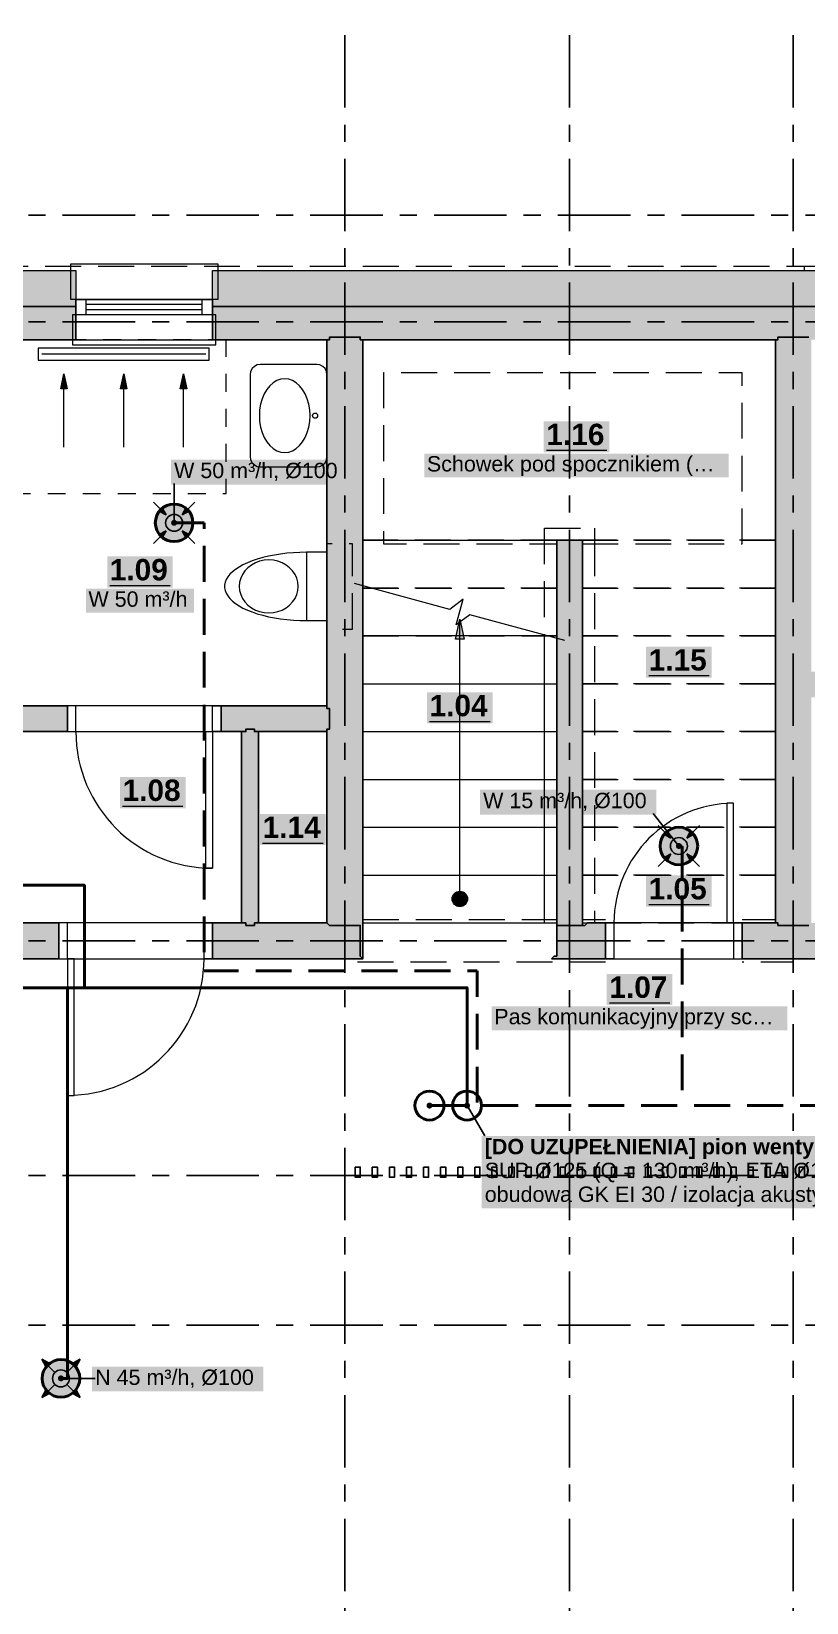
# Model space of a CAD drawing. Header units: metres. Extents: x -4.1 to 19.5, y -4.1 to 10.4.
# Drawn here: x 4.04 to 8.58, y 1.25 to 10.45 of the extents above; entities that cross this region are included whole.
import ezdxf

# ---------------------------------------------------------------- set-up
doc = ezdxf.new("R2010")
doc.units = ezdxf.units.M
for name, pattern in [('KRESKOWA', [5.25, 4.2, -1.05]), ('KRESKOWA_DROBNA', [3.15, 2.1, -1.05]), ('PUNKTOWA', [10.5, 8.4, -1.05, 0, -1.05])]:
    doc.linetypes.add(name, pattern=pattern)
doc.layers.add('A-MASKA', color=7, linetype='Continuous', lineweight=18)
doc.layers.add('S-OPISY', color=2, linetype='Continuous', lineweight=25)
for name, color, linetype, lineweight, true_color in [('I-BRAKI', 6, 'KRESKOWA', 25, 0xb0008a), ('I-OSIE', 8, 'PUNKTOWA', 18, 0x7a7a7a), ('I-PODKLAD', 8, 'Continuous', 18, 0x9a9a9a), ('I-PODKLAD-SCIANY', 8, 'Continuous', 25, 0x6e6e6e), ('I-PODKLAD-WYPELN', 254, 'Continuous', 18, 0xe6e6e6), ('I-POMIESZCZENIA', 8, 'Continuous', 25, 0x4a4a4a), ('S-WENT', 3, 'Continuous', 35, 0x008a00)]:
    doc.layers.add(name, color=color, linetype=linetype, lineweight=lineweight, true_color=true_color)
doc.styles.add('PL_ARIAL', font='arial.ttf')
doc.styles.add('PL_ARIAL_B', font='arialbd.ttf')

msp = doc.modelspace()

# ---------------------------------------------------------------- hatches: boundary and pattern name
at = {"layer": 'A-MASKA', "true_color": 0xffffff}
for points in [[(7.0391, 7.9851), (7.4227, 7.9851), (7.4227, 8.1676), (7.0391, 8.1676)], [(4.8575, 7.7969), (5.8885, 7.7969), (5.8885, 7.9417), (4.8575, 7.9417)], [(6.3398, 7.8383), (8.122, 7.8383), (8.122, 7.9781), (6.3398, 7.9781)], [(4.4832, 7.1931), (4.8668, 7.1931), (4.8668, 7.3756), (4.4832, 7.3756)], [(4.3584, 7.0463), (4.9916, 7.0463), (4.9916, 7.1861), (4.3584, 7.1861)], [(7.6382, 6.665), (8.0218, 6.665), (8.0218, 6.8475), (7.6382, 6.8475)], [(6.3557, 6.3975), (6.7393, 6.3975), (6.7393, 6.58), (6.3557, 6.58)], [(4.5582, 5.9015), (4.9418, 5.9015), (4.9418, 6.084), (4.5582, 6.084)], [(6.6665, 5.8643), (7.6975, 5.8643), (7.6975, 6.0091), (6.6665, 6.0091)], [(5.3782, 5.685), (5.7618, 5.685), (5.7618, 5.8675), (5.3782, 5.8675)], [(7.6382, 5.325), (8.0218, 5.325), (8.0218, 5.5075), (7.6382, 5.5075)], [(7.4082, 4.7484), (7.7918, 4.7484), (7.7918, 4.9309), (7.4082, 4.9309)], [(6.7344, 4.6016), (8.4656, 4.6016), (8.4656, 4.7414), (6.7344, 4.7414)], [(6.676, 3.8376), (10.4757, 3.8376), (10.4757, 3.9824), (6.676, 3.9824)], [(6.676, 3.6981), (9.7816, 3.6981), (9.7816, 3.8429), (6.676, 3.8429)], [(6.676, 3.5586), (9.0452, 3.5586), (9.0452, 3.7034), (6.676, 3.7034)], [(4.3951, 2.4869), (5.397, 2.4869), (5.397, 2.6317), (4.3951, 2.6317)]]:
    msp.add_hatch(color=7, dxfattribs=at).paths.add_polyline_path(points)
at = {"layer": 'I-BRAKI', "true_color": 0xb0008a}
msp.add_hatch(color=7, dxfattribs=at).paths.add_polyline_path([(6.6075, 4.16), (6.6069, 4.1645), (6.6052, 4.1687), (6.6024, 4.1724), (6.5987, 4.1752), (6.5945, 4.1769), (6.59, 4.1775), (6.5855, 4.1769), (6.5812, 4.1752), (6.5776, 4.1724), (6.5748, 4.1687), (6.5731, 4.1645), (6.5725, 4.16), (6.5731, 4.1555), (6.5748, 4.1512), (6.5776, 4.1476), (6.5812, 4.1448), (6.5855, 4.1431), (6.59, 4.1425), (6.5945, 4.1431), (6.5987, 4.1448), (6.6024, 4.1476), (6.6052, 4.1512), (6.6069, 4.1555)])
at = {"layer": 'I-PODKLAD-WYPELN', "true_color": 0xe4e4e4}
h = msp.add_hatch(color=7, dxfattribs=at)
h.paths.add_polyline_path([(4.25, 6.5), (4.25, 6.365), (4.25, 6.365), (4.25, 6.365), (4.25, 6.35), (4.25, 6.35), (4.25, 6.35), (3.98, 6.35), (3.98, 6.35), (3.98, 6.35), (3.98, 6.23), (3.965, 6.23), (3.77, 6.23), (3.77, 8.645), (0.105, 8.645), (0.105, 8.645), (0.105, 8.645), (0.105, 8.645), (0.105, 8.645), (0.105, 8.645), (0.105, 7.6), (0.105, 7.6), (0.105, 7.6), (-0.09, 7.6), (-0.09, 7.6), (-0.09, 7.6), (-0.09, 7.6), (-0.09, 7.6), (-0.3, 7.6), (-0.3, 7.6), (-0.3, 7.6), (-0.3, 9.05), (-0.3, 9.05), (-0.3, 9.05), (-0.3, 9.05), (4.3, 9.05), (4.3, 8.84), (4.3, 8.84), (4.3, 8.84), (4.3, 8.84), (4.3, 8.645), (4.3, 8.645), (4.3, 8.645), (3.98, 8.645), (3.98, 6.5), (3.98, 6.5), (3.98, 6.5), (3.98, 6.5), (3.98, 6.5), (4.25, 6.5), (4.25, 6.5), (4.25, 6.5), (4.25, 6.5)])
h.paths.add_polyline_path([(0.09, 8.66), (0.09, 8.66), (0.0983, 8.6517)], flags=0)
h.paths.add_polyline_path([(-0.09, 8.66), (-0.09, 8.66), (-0.09, 8.66), (-0.09, 8.66), (-0.09, 8.66)], flags=0)
h.paths.add_polyline_path([(-0.09, 8.84), (-0.09, 8.84), (-0.09, 8.84), (-0.09, 8.84), (-0.09, 8.84), (-0.09, 8.84)], flags=0)
h = msp.add_hatch(color=7, dxfattribs=at)
h.paths.add_polyline_path([(5.27, 5.23), (5.27, 5.23), (5.27, 5.23), (5.27, 6.35), (5.27, 6.35), (5.27, 6.35), (5.27, 6.35), (5.27, 6.35), (5.15, 6.35), (5.15, 6.35), (5.15, 6.35), (5.15, 6.365), (5.15, 6.365), (5.15, 6.365), (5.15, 6.365), (5.15, 6.5), (5.15, 6.5), (5.15, 6.5), (5.15, 6.5), (5.15, 6.5), (5.77, 6.5), (5.77, 6.5), (5.77, 6.5), (5.77, 6.5), (5.77, 6.5), (5.77, 8.645), (5.77, 8.645), (5.77, 8.645), (5.77, 8.645), (5.77, 8.645), (5.1, 8.645), (5.1, 8.645), (5.1, 8.645), (5.1, 8.84), (5.1, 8.84), (5.1, 8.84), (5.1, 8.84), (5.1, 9.05), (10.05, 9.05), (10.05, 8.84), (10.05, 8.84), (10.05, 8.84), (10.05, 8.84), (10.05, 8.645), (10.05, 8.645), (10.05, 8.645), (9.95, 8.645), (9.95, 6.7), (9.935, 6.7), (9.935, 6.7), (9.935, 6.7), (9.935, 6.7), (9.935, 6.7), (9.935, 6.7), (9.935, 6.7), (9.935, 6.7), (9.935, 6.7), (9.935, 6.7), (9.935, 6.7), (9.935, 6.685), (9.875, 6.685), (9.875, 6.685), (9.875, 6.685), (9.875, 6.685), (9.875, 6.685), (9.875, 6.65), (10.15, 6.65), (10.15, 6.6), (9.875, 6.6), (9.875, 6.565), (9.875, 6.565), (9.875, 6.565), (9.875, 6.55), (9.875, 6.55), (9.875, 6.55), (9.61, 6.55), (9.61, 6.55), (9.61, 6.55), (9.61, 6.565), (9.61, 6.565), (9.61, 6.565), (9.61, 6.565), (9.61, 6.7), (9.61, 6.7), (9.61, 6.7), (9.61, 6.7), (9.61, 6.7), (9.8, 6.7), (9.8, 8.645), (8.605, 8.645), (8.605, 8.645), (8.605, 8.645), (8.605, 6.7), (8.605, 6.7), (8.605, 6.7), (8.605, 6.7), (8.605, 6.7), (8.71, 6.7), (8.71, 6.7), (8.71, 6.7), (8.71, 6.7), (8.71, 6.7), (8.71, 6.565), (8.71, 6.565), (8.71, 6.565), (8.71, 6.55), (8.71, 6.55), (8.71, 6.55), (8.605, 6.55), (8.605, 6.55), (8.605, 6.55), (8.605, 5.23), (8.605, 5.23), (8.605, 5.23), (8.9, 5.23), (8.9, 5.23), (8.9, 5.23), (8.9, 5.23), (8.9, 5.23), (8.9, 5.035), (8.9, 5.035), (8.9, 5.035), (8.9, 5.02), (8.9, 5.02), (8.9, 5.02), (8.5, 5.02), (8.5, 5.02), (8.5, 5.02), (8.5, 5.02), (8.5, 5.02), (8.2, 5.02), (8.2, 5.02), (8.2, 5.02), (8.2, 5.035), (8.2, 5.035), (8.2, 5.035), (8.2, 5.035), (8.2, 5.23), (8.2, 5.23), (8.2, 5.23), (8.2, 5.23), (8.2, 5.23), (8.395, 5.23), (8.395, 5.23), (8.395, 5.23), (8.395, 5.23), (8.395, 5.23), (8.395, 8.645), (8.395, 8.645), (8.395, 8.645), (8.395, 8.645), (8.395, 8.645), (5.98, 8.645), (5.98, 8.645), (5.98, 8.645), (5.98, 5.02), (5.98, 5.02), (5.98, 5.02), (5.98, 5.02), (5.98, 5.02), (5.1, 5.02), (5.1, 5.02), (5.1, 5.02), (5.1, 5.035), (5.1, 5.035), (5.1, 5.035), (5.1, 5.035), (5.1, 5.23), (5.1, 5.23), (5.1, 5.23), (5.1, 5.23), (5.1, 5.23), (5.27, 5.23), (5.27, 5.23)])
h.paths.add_polyline_path([(8.5, 5.035), (8.5, 5.035), (8.5, 5.035), (8.5, 5.035), (8.5, 5.035), (8.5, 5.035), (8.5, 5.02)], flags=0)
h.paths.add_polyline_path([(5.77, 5.23), (5.77, 5.23), (5.77, 5.23), (5.77, 5.23), (5.77, 5.23), (5.77, 5.23), (5.77, 5.23), (5.77, 5.23), (5.77, 5.23), (5.77, 6.35), (5.77, 6.35), (5.77, 6.35), (5.37, 6.35), (5.37, 6.35), (5.37, 6.35), (5.37, 5.23), (5.37, 5.23), (5.37, 5.23)], flags=0)
h.paths.add_polyline_path([(8.5, 5.215), (8.5, 5.215), (8.5, 5.215), (8.5, 5.215), (8.5, 5.215), (8.5, 5.215), (8.5, 5.215), (8.5, 5.215), (8.5, 5.215)], flags=0)
at = {"layer": 'I-PODKLAD-WYPELN', "true_color": 0xcfcfcf}
for points in [[(4.23, 8.445), (4.2487, 8.357), (4.2113, 8.357)], [(4.58, 8.445), (4.5987, 8.357), (4.5613, 8.357)], [(4.93, 8.445), (4.9487, 8.357), (4.9113, 8.357)], [(6.5475, 7.008), (6.5724, 6.8906), (6.5226, 6.8906)]]:
    msp.add_hatch(color=7, dxfattribs=at).paths.add_polyline_path(points)
at = {"layer": 'I-PODKLAD-WYPELN', "true_color": 0xe4e4e4}
for points in [[(7.115, 5.035), (7.115, 5.035), (7.115, 5.035), (7.115, 5.035), (7.115, 5.035), (7.115, 5.035), (7.115, 5.035), (7.115, 5.035), (7.115, 5.035), (7.115, 5.035), (7.115, 5.035), (7.115, 5.215), (7.115, 5.215), (7.115, 5.215), (7.115, 5.215), (7.115, 5.215), (7.115, 5.215), (7.115, 7.47), (7.265, 7.47), (7.265, 5.215), (7.28, 5.215), (7.28, 5.215), (7.28, 5.215), (7.28, 5.215), (7.28, 5.215), (7.28, 5.215), (7.28, 5.215), (7.28, 5.215), (7.28, 5.215), (7.28, 5.215), (7.28, 5.215), (7.28, 5.215), (7.295, 5.23), (7.295, 5.23), (7.295, 5.23), (7.295, 5.23), (7.295, 5.23), (7.4, 5.23), (7.4, 5.23), (7.4, 5.23), (7.4, 5.23), (7.4, 5.23), (7.4, 5.035), (7.4, 5.035), (7.4, 5.035), (7.4, 5.02), (7.4, 5.02), (7.4, 5.02), (7.085, 5.02), (7.085, 5.02), (7.085, 5.02), (7.1, 5.035), (7.1, 5.035), (7.1, 5.035), (7.115, 5.035), (7.115, 5.035), (7.115, 5.035), (7.115, 5.035), (7.115, 5.035), (7.115, 5.035)], [(3.77, 5.23), (3.77, 5.33), (3.965, 5.33), (3.98, 5.33), (3.98, 5.23), (4.2, 5.23), (4.2, 5.23), (4.2, 5.23), (4.2, 5.23), (4.2, 5.23), (4.2, 5.035), (4.2, 5.035), (4.2, 5.035), (4.2, 5.02), (4.2, 5.02), (4.2, 5.02), (0.105, 5.02), (0.105, 5.02), (0.105, 5.02), (0.105, 3.6), (0.105, 3.6), (0.105, 3.6), (-0.09, 3.6), (-0.09, 3.6), (-0.09, 3.6), (-0.09, 3.6), (-0.09, 3.6), (-0.3, 3.6), (-0.3, 3.6), (-0.3, 3.6), (-0.3, 5.8), (-0.3, 5.8), (-0.3, 5.8), (-0.09, 5.8), (-0.09, 5.8), (-0.09, 5.8), (-0.09, 5.8), (-0.09, 5.8), (0.105, 5.8), (0.105, 5.8), (0.105, 5.8), (0.105, 5.23), (0.105, 5.23), (0.105, 5.23), (0.105, 5.23), (0.105, 5.23)]]:
    msp.add_hatch(color=7, dxfattribs=at).paths.add_polyline_path(points)
at = {"layer": 'I-PODKLAD-WYPELN', "true_color": 0xffffff}
msp.add_hatch(color=7, dxfattribs=at).paths.add_polyline_path([(6.5925, 5.37), (6.5923, 5.3656), (6.5916, 5.3612), (6.5906, 5.3569), (6.5891, 5.3528), (6.5872, 5.3488), (6.5849, 5.345), (6.5823, 5.3415), (6.5793, 5.3382), (6.576, 5.3352), (6.5725, 5.3326), (6.5687, 5.3303), (6.5647, 5.3284), (6.5606, 5.3269), (6.5563, 5.3259), (6.5519, 5.3252), (6.5475, 5.325), (6.5431, 5.3252), (6.5387, 5.3259), (6.5344, 5.3269), (6.5303, 5.3284), (6.5263, 5.3303), (6.5225, 5.3326), (6.519, 5.3352), (6.5157, 5.3382), (6.5127, 5.3415), (6.5101, 5.345), (6.5078, 5.3488), (6.5059, 5.3528), (6.5044, 5.3569), (6.5034, 5.3612), (6.5027, 5.3656), (6.5025, 5.37), (6.5027, 5.3744), (6.5034, 5.3788), (6.5044, 5.3831), (6.5059, 5.3872), (6.5078, 5.3912), (6.5101, 5.395), (6.5127, 5.3985), (6.5157, 5.4018), (6.519, 5.4048), (6.5225, 5.4074), (6.5263, 5.4097), (6.5303, 5.4116), (6.5344, 5.4131), (6.5387, 5.4141), (6.5431, 5.4148), (6.5475, 5.415), (6.5519, 5.4148), (6.5563, 5.4141), (6.5606, 5.4131), (6.5647, 5.4116), (6.5687, 5.4097), (6.5725, 5.4074), (6.576, 5.4048), (6.5793, 5.4018), (6.5823, 5.3985), (6.5849, 5.395), (6.5872, 5.3912), (6.5891, 5.3872), (6.5906, 5.3831), (6.5916, 5.3788), (6.5923, 5.3744)])
at = {"layer": 'S-OPISY', "true_color": 0x000000}
for points in [[(4.8925, 7.5725), (4.8919, 7.577), (4.8902, 7.5812), (4.8874, 7.5849), (4.8838, 7.5877), (4.8795, 7.5894), (4.875, 7.59), (4.8705, 7.5894), (4.8662, 7.5877), (4.8626, 7.5849), (4.8598, 7.5812), (4.8581, 7.577), (4.8575, 7.5725), (4.8581, 7.568), (4.8598, 7.5637), (4.8626, 7.5601), (4.8662, 7.5573), (4.8705, 7.5556), (4.875, 7.555), (4.8795, 7.5556), (4.8838, 7.5573), (4.8874, 7.5601), (4.8902, 7.5637), (4.8919, 7.568)], [(7.8475, 5.68), (7.8469, 5.6845), (7.8452, 5.6887), (7.8424, 5.6924), (7.8388, 5.6952), (7.8345, 5.6969), (7.83, 5.6975), (7.8255, 5.6969), (7.8213, 5.6952), (7.8176, 5.6924), (7.8148, 5.6887), (7.8131, 5.6845), (7.8125, 5.68), (7.8131, 5.6755), (7.8148, 5.6712), (7.8176, 5.6676), (7.8213, 5.6648), (7.8255, 5.6631), (7.83, 5.6625), (7.8345, 5.6631), (7.8388, 5.6648), (7.8424, 5.6676), (7.8452, 5.6712), (7.8469, 5.6755)], [(4.2301, 2.5625), (4.2295, 2.567), (4.2277, 2.5712), (4.2249, 2.5749), (4.2213, 2.5777), (4.2171, 2.5794), (4.2126, 2.58), (4.208, 2.5794), (4.2038, 2.5777), (4.2002, 2.5749), (4.1974, 2.5712), (4.1957, 2.567), (4.1951, 2.5625), (4.1957, 2.558), (4.1974, 2.5537), (4.2002, 2.5501), (4.2038, 2.5473), (4.208, 2.5456), (4.2126, 2.545), (4.2171, 2.5456), (4.2213, 2.5473), (4.2249, 2.5501), (4.2277, 2.5537), (4.2295, 2.558)]]:
    msp.add_hatch(color=7, dxfattribs=at).paths.add_polyline_path(points)
at = {"layer": 'S-WENT', "true_color": 0xffffff}
for points in [[(4.985, 7.5725), (4.9833, 7.5916), (4.9784, 7.6101), (4.9703, 7.6275), (4.9593, 7.6432), (4.9457, 7.6568), (4.93, 7.6678), (4.9126, 7.6759), (4.8941, 7.6808), (4.875, 7.6825), (4.8559, 7.6808), (4.8374, 7.6759), (4.82, 7.6678), (4.8043, 7.6568), (4.7907, 7.6432), (4.7797, 7.6275), (4.7716, 7.6101), (4.7667, 7.5916), (4.765, 7.5725), (4.7667, 7.5534), (4.7716, 7.5349), (4.7797, 7.5175), (4.7907, 7.5018), (4.8043, 7.4882), (4.82, 7.4772), (4.8374, 7.4691), (4.8559, 7.4642), (4.875, 7.4625), (4.8941, 7.4642), (4.9126, 7.4691), (4.93, 7.4772), (4.9457, 7.4882), (4.9593, 7.5018), (4.9703, 7.5175), (4.9784, 7.5349), (4.9833, 7.5534)], [(7.94, 5.68), (7.9383, 5.6991), (7.9334, 5.7176), (7.9253, 5.735), (7.9143, 5.7507), (7.9007, 5.7643), (7.885, 5.7753), (7.8676, 5.7834), (7.8491, 5.7883), (7.83, 5.79), (7.8109, 5.7883), (7.7924, 5.7834), (7.775, 5.7753), (7.7593, 5.7643), (7.7457, 5.7507), (7.7347, 5.735), (7.7266, 5.7176), (7.7217, 5.6991), (7.72, 5.68), (7.7217, 5.6609), (7.7266, 5.6424), (7.7347, 5.625), (7.7457, 5.6093), (7.7593, 5.5957), (7.775, 5.5847), (7.7924, 5.5766), (7.8109, 5.5717), (7.83, 5.57), (7.8491, 5.5717), (7.8676, 5.5766), (7.885, 5.5847), (7.9007, 5.5957), (7.9143, 5.6093), (7.9253, 5.625), (7.9334, 5.6424), (7.9383, 5.6609)], [(4.3226, 2.5625), (4.3209, 2.5816), (4.3159, 2.6001), (4.3078, 2.6175), (4.2968, 2.6332), (4.2833, 2.6468), (4.2676, 2.6578), (4.2502, 2.6659), (4.2317, 2.6708), (4.2126, 2.6725), (4.1935, 2.6708), (4.1749, 2.6659), (4.1576, 2.6578), (4.1419, 2.6468), (4.1283, 2.6332), (4.1173, 2.6175), (4.1092, 2.6001), (4.1042, 2.5816), (4.1026, 2.5625), (4.1042, 2.5434), (4.1092, 2.5249), (4.1173, 2.5075), (4.1283, 2.4918), (4.1419, 2.4782), (4.1576, 2.4672), (4.1749, 2.4591), (4.1935, 2.4542), (4.2126, 2.4525), (4.2317, 2.4542), (4.2502, 2.4591), (4.2676, 2.4672), (4.2833, 2.4782), (4.2968, 2.4918), (4.3078, 2.5075), (4.3159, 2.5249), (4.3209, 2.5434)]]:
    msp.add_hatch(color=7, dxfattribs=at).paths.add_polyline_path(points)
at = {"layer": 'S-WENT', "true_color": 0x000000}
for points in [[(4.8283, 7.6192), (4.7846, 7.6434), (4.8041, 7.6629)], [(4.9217, 7.6192), (4.9459, 7.6629), (4.9654, 7.6434)], [(4.8283, 7.5258), (4.8041, 7.4821), (4.7846, 7.5016)], [(4.9217, 7.5258), (4.9654, 7.5016), (4.9459, 7.4821)], [(7.7833, 5.7267), (7.7396, 5.7509), (7.7591, 5.7704)], [(7.8767, 5.7267), (7.9009, 5.7704), (7.9204, 5.7509)], [(7.7833, 5.6333), (7.7591, 5.5896), (7.7396, 5.6091)], [(7.8767, 5.6333), (7.9204, 5.6091), (7.9009, 5.5896)], [(6.3875, 4.16), (6.3869, 4.1645), (6.3852, 4.1687), (6.3824, 4.1724), (6.3787, 4.1752), (6.3745, 4.1769), (6.37, 4.1775), (6.3655, 4.1769), (6.3612, 4.1752), (6.3576, 4.1724), (6.3548, 4.1687), (6.3531, 4.1645), (6.3525, 4.16), (6.3531, 4.1555), (6.3548, 4.1512), (6.3576, 4.1476), (6.3612, 4.1448), (6.3655, 4.1431), (6.37, 4.1425), (6.3745, 4.1431), (6.3787, 4.1448), (6.3824, 4.1476), (6.3852, 4.1512), (6.3869, 4.1555)], [(6.6075, 4.16), (6.6069, 4.1645), (6.6052, 4.1687), (6.6024, 4.1724), (6.5987, 4.1752), (6.5945, 4.1769), (6.59, 4.1775), (6.5855, 4.1769), (6.5812, 4.1752), (6.5776, 4.1724), (6.5748, 4.1687), (6.5731, 4.1645), (6.5725, 4.16), (6.5731, 4.1555), (6.5748, 4.1512), (6.5776, 4.1476), (6.5812, 4.1448), (6.5855, 4.1431), (6.59, 4.1425), (6.5945, 4.1431), (6.5987, 4.1448), (6.6024, 4.1476), (6.6052, 4.1512), (6.6069, 4.1555)], [(4.0998, 2.6753), (4.1435, 2.651), (4.124, 2.6316)], [(4.3254, 2.6753), (4.3011, 2.6316), (4.2816, 2.651)], [(4.0998, 2.4497), (4.124, 2.4934), (4.1435, 2.474)], [(4.3254, 2.4497), (4.2816, 2.474), (4.3011, 2.4934)]]:
    msp.add_hatch(color=7, dxfattribs=at).paths.add_polyline_path(points)

# ---------------------------------------------------------------- linework, layer by layer
at = {"layer": 'I-BRAKI', "lineweight": 25, "ltscale": 0.05, "true_color": 0xb0008a, "flags": 128}
msp.add_lwpolyline([(6.59, 4.16), (6.6935, 3.9829)], dxfattribs=at)
at = {"layer": 'I-OSIE', "linetype": 'PUNKTOWA', "lineweight": 25, "ltscale": 0.050462, "flags": 128}
for points in [[(5.875, -3.75), (5.875, 10.45)], [(7.19, -3.75), (7.19, 10.45)], [(8.5, -3.75), (8.5, 10.45)]]:
    msp.add_lwpolyline(points, dxfattribs=at)
at = {"layer": 'I-OSIE', "linetype": 'PUNKTOWA', "lineweight": 25, "ltscale": 0.050565, "flags": 128}
for points in [[(-3.75, 9.375), (19.505, 9.375)], [(-3.75, 8.75), (19.505, 8.75)], [(-3.75, 5.125), (19.505, 5.125)], [(-3.75, 3.75), (19.505, 3.75)], [(-3.75, 2.875), (19.505, 2.875)]]:
    msp.add_lwpolyline(points, dxfattribs=at)
at = {"layer": 'I-PODKLAD', "linetype": 'KRESKOWA', "lineweight": 13, "ltscale": 0.05, "flags": 128}
for points in [[(3.8105, 9.075), (8.5645, 9.075)], [(8.565, 9.0505), (8.565, 9.075), (9.3995, 9.075)], [(7.2655, 7.45), (8.2, 7.45), (8.2, 8.45), (6.1, 8.45), (6.1, 7.45), (7.1145, 7.45)], [(7.1149, 7.47), (5.9801, 7.47)], [(5.9801, 7.47), (7.1149, 7.47)], [(7.044, 7.47), (7.044, 7.541)], [(7.044, 7.541), (7.336, 7.541)], [(7.044, 6.71), (7.044, 7.47)], [(8.3949, 7.47), (7.2651, 7.47)], [(7.2651, 7.47), (8.3949, 7.47)], [(7.336, 7.541), (7.336, 7.47)], [(7.336, 7.47), (7.336, 5.2301)], [(7.1149, 7.19), (5.9801, 7.19)], [(5.9801, 7.19), (7.1149, 7.19)], [(7.2651, 7.19), (8.3949, 7.19)], [(8.3949, 7.19), (7.2651, 7.19)], [(5.9801, 6.91), (7.1149, 6.91)], [(7.2651, 6.91), (8.3949, 6.91)], [(8.3949, 6.91), (7.2651, 6.91)], [(7.2651, 6.63), (8.3949, 6.63)], [(8.3949, 6.63), (7.2651, 6.63)], [(7.2651, 6.35), (8.3949, 6.35)], [(8.3949, 6.35), (7.2651, 6.35)], [(7.2651, 6.07), (8.3949, 6.07)], [(8.3949, 6.07), (7.2651, 6.07)], [(7.2651, 5.79), (8.3949, 5.79)], [(8.3949, 5.79), (7.2651, 5.79)], [(7.2651, 5.51), (8.3949, 5.51)], [(8.3949, 5.51), (7.2651, 5.51)], [(5.9805, 5.25), (7.1145, 5.25)], [(7.2655, 5.25), (7.3995, 5.25)], [(8.2005, 5.25), (8.3945, 5.25)], [(7.2651, 5.23), (7.2949, 5.23)], [(7.4001, 5.23), (8.1999, 5.23)], [(7.3995, 5), (5.875, 5)], [(8.5, 5.0195), (8.5, 5), (8.2005, 5)]]:
    msp.add_lwpolyline(points, dxfattribs=at)
at = {"layer": 'I-PODKLAD', "lineweight": 18, "ltscale": 0.05}
for points in [[(5.13, 8.88), (4.27, 8.88), (4.27, 9.09), (5.13, 9.09)], [(5.1, 8.79), (4.3, 8.79), (4.3, 8.88), (5.1, 8.88)], [(5.12, 8.79), (4.28, 8.79), (4.28, 8.615), (5.12, 8.615)], [(5.08, 8.595), (4.08, 8.595), (4.08, 8.525), (5.08, 8.525)], [(5.77, 8.44), (5.7671, 8.4585), (5.7585, 8.4753), (5.7453, 8.4885), (5.7285, 8.4971), (5.71, 8.5), (5.38, 8.5), (5.3615, 8.4971), (5.3447, 8.4885), (5.3315, 8.4753), (5.3229, 8.4585), (5.32, 8.44), (5.32, 7.96), (5.3229, 7.9415), (5.3315, 7.9247), (5.3447, 7.9115), (5.3615, 7.9029), (5.38, 7.9), (5.71, 7.9), (5.7285, 7.9029), (5.7453, 7.9115), (5.7585, 7.9247), (5.7671, 7.9415), (5.77, 7.96)], [(4.23, 8.445), (4.2487, 8.357), (4.2113, 8.357)], [(4.58, 8.445), (4.5987, 8.357), (4.5613, 8.357)], [(4.93, 8.445), (4.9487, 8.357), (4.9113, 8.357)], [(5.5225, 8.416), (5.4993, 8.4133), (5.4766, 8.4054), (5.4551, 8.3925), (5.4352, 8.3747), (5.4175, 8.3527), (5.4024, 8.327), (5.3902, 8.2981), (5.3813, 8.2667), (5.3758, 8.2338), (5.374, 8.2), (5.3758, 8.1662), (5.3813, 8.1333), (5.3902, 8.1019), (5.4024, 8.073), (5.4175, 8.0473), (5.4352, 8.0253), (5.4551, 8.0075), (5.4766, 7.9946), (5.4993, 7.9867), (5.5225, 7.984), (5.5457, 7.9867), (5.5684, 7.9946), (5.5899, 8.0075), (5.6098, 8.0253), (5.6275, 8.0473), (5.6426, 8.073), (5.6548, 8.1019), (5.6637, 8.1333), (5.6692, 8.1662), (5.671, 8.2), (5.6692, 8.2338), (5.6637, 8.2667), (5.6548, 8.2981), (5.6426, 8.327), (5.6275, 8.3527), (5.6098, 8.3747), (5.5899, 8.3925), (5.5684, 8.4054), (5.5457, 8.4133)], [(5.77, 7), (5.77, 7.4), (5.65, 7.4), (5.65, 7)], [(5.4292, 7.355), (5.4022, 7.3531), (5.3758, 7.3474), (5.3508, 7.3381), (5.3276, 7.3254), (5.307, 7.3096), (5.2894, 7.2911), (5.2752, 7.2704), (5.2649, 7.2479), (5.2585, 7.2242), (5.2564, 7.2), (5.2585, 7.1758), (5.2649, 7.1521), (5.2752, 7.1296), (5.2894, 7.1089), (5.307, 7.0904), (5.3276, 7.0746), (5.3508, 7.0619), (5.3758, 7.0526), (5.4022, 7.0469), (5.4292, 7.045), (5.4562, 7.0469), (5.4826, 7.0526), (5.5076, 7.0619), (5.5308, 7.0746), (5.5514, 7.0904), (5.569, 7.1089), (5.5832, 7.1296), (5.5935, 7.1521), (5.5999, 7.1758), (5.602, 7.2), (5.5999, 7.2242), (5.5935, 7.2479), (5.5832, 7.2704), (5.569, 7.2911), (5.5514, 7.3096), (5.5308, 7.3254), (5.5076, 7.3381), (5.4826, 7.3474), (5.4562, 7.3531)], [(4.25, 6.35), (4.3, 6.35), (4.3, 6.5), (4.25, 6.5)], [(5.15, 6.35), (5.1, 6.35), (5.1, 6.5), (5.15, 6.5)], [(5.1, 6.35), (5.1, 5.55), (5.06, 5.55), (5.06, 6.35)], [(8.15, 5.23), (8.15, 5.93), (8.11, 5.93), (8.11, 5.23)], [(4.2, 5.02), (4.25, 5.02), (4.25, 5.23), (4.2, 5.23)], [(5.1, 5.02), (5.05, 5.02), (5.05, 5.23), (5.1, 5.23)], [(7.4, 5.23), (7.45, 5.23), (7.45, 5.02), (7.4, 5.02)], [(8.2, 5.23), (8.15, 5.23), (8.15, 5.02), (8.2, 5.02)], [(4.25, 5.02), (4.25, 4.22), (4.29, 4.22), (4.29, 5.02)]]:
    msp.add_lwpolyline(points, close=True, dxfattribs=at)
for points in [[(4.36, 8.79), (4.36, 8.88)], [(5.04, 8.8512), (4.36, 8.8512)], [(5.04, 8.79), (5.04, 8.88)], [(5.04, 8.8188), (4.36, 8.8188)], [(5.06, 8.56), (4.1, 8.56)], [(4.23, 8.015), (4.23, 8.355)], [(4.58, 8.015), (4.58, 8.355)], [(4.93, 8.015), (4.93, 8.355)], [(5.65, 7.4), (5.6114, 7.3994), (5.573, 7.3974), (5.5351, 7.3942), (5.498, 7.3897), (5.4619, 7.384), (5.4269, 7.3771), (5.3935, 7.369), (5.3616, 7.3599), (5.3317, 7.3497), (5.3038, 7.3385), (5.2782, 7.3265), (5.255, 7.3136), (5.2343, 7.3), (5.2163, 7.2857), (5.2012, 7.2709), (5.189, 7.2556), (5.1797, 7.24), (5.1735, 7.2241), (5.1704, 7.2081), (5.1704, 7.1919), (5.1735, 7.1759), (5.1797, 7.16), (5.189, 7.1444), (5.2012, 7.1291), (5.2163, 7.1143), (5.2343, 7.1), (5.255, 7.0864), (5.2782, 7.0735), (5.3038, 7.0615), (5.3317, 7.0503), (5.3616, 7.0401), (5.3935, 7.031), (5.4269, 7.0229), (5.4619, 7.016), (5.498, 7.0103), (5.5351, 7.0058), (5.573, 7.0026), (5.6114, 7.0006), (5.65, 7)]]:
    msp.add_lwpolyline(points, dxfattribs=at)
at = {"layer": 'I-PODKLAD', "linetype": 'KRESKOWA_DROBNA', "lineweight": 18, "ltscale": 0.05, "flags": 128}
msp.add_lwpolyline([(5.18, 8.645), (3.98, 8.645), (3.98, 7.745), (5.18, 7.745)], close=True, dxfattribs=at)
at = {"layer": 'I-PODKLAD', "lineweight": 13, "ltscale": 0.05}
for points in [[(4.3005, 8.645), (5.0995, 8.645)], [(5.9805, 7.47), (7.1145, 7.47)], [(7.1633, 6.8829), (6.6054, 7.0343), (6.5271, 6.9747), (6.5679, 7.1253), (6.4896, 7.0657), (5.9317, 7.2171)], [(6.5475, 5.37), (6.5475, 7.008)], [(7.1149, 6.91), (5.9801, 6.91)], [(5.9801, 6.63), (7.1149, 6.63)], [(7.044, 5.27), (7.044, 6.71)], [(5.1495, 6.5), (4.2505, 6.5)], [(4.2505, 6.35), (5.1495, 6.35)], [(5.9801, 6.35), (7.1149, 6.35)], [(5.9801, 6.07), (7.1149, 6.07)], [(5.9801, 5.79), (7.1149, 5.79)], [(5.9801, 5.51), (7.1149, 5.51)], [(7.044, 5.23), (7.044, 5.27)], [(5.0995, 5.23), (4.2005, 5.23)], [(5.9801, 5.23), (7.1149, 5.23)], [(7.2655, 5.23), (7.2943, 5.23)], [(8.1995, 5.23), (7.4005, 5.23)], [(4.2005, 5.02), (5.0995, 5.02)], [(7.4005, 5.02), (8.1995, 5.02)]]:
    msp.add_lwpolyline(points, dxfattribs=at)
at = {"layer": 'I-PODKLAD', "linetype": 'KRESKOWA', "lineweight": 18, "ltscale": 0.05, "flags": 128}
msp.add_lwpolyline([(5.92, 6.95), (5.92, 7.45), (5.77, 7.45), (5.77, 6.95)], close=True, dxfattribs=at)
at = {"layer": 'I-PODKLAD', "lineweight": 13, "ltscale": 0.05}
msp.add_lwpolyline([(6.5475, 7.008), (6.5724, 6.8906), (6.5226, 6.8906)], close=True, dxfattribs=at)
for centre, radius in [((5.7, 8.2), 0.015), ((6.5475, 5.37), 0.045)]:
    msp.add_circle(centre, radius, dxfattribs=at)
for centre, radius, start, end in [((5.1, 6.35), 0.8, -180, -90), ((8.15, 5.23), 0.7, -270, -180), ((4.25, 5.02), 0.8, -90, 0)]:
    msp.add_arc(centre, radius, start, end, dxfattribs=at)
at = {"layer": 'I-PODKLAD-SCIANY', "lineweight": 13, "ltscale": 0.05}
msp.add_lwpolyline([(-0.3, 9.05), (4.3, 9.05), (4.3, 9.05), (4.3, 9.05), (4.3, 8.84), (4.3, 8.84), (4.3, 8.84), (-0.09, 8.84)], dxfattribs=at)
msp.add_lwpolyline([(5.1, 8.84), (5.1, 8.84), (5.1, 9.05), (5.1, 9.05), (5.1, 9.05), (10.05, 9.05), (10.05, 9.05), (10.05, 9.05), (10.05, 8.84), (10.05, 8.84), (10.05, 8.84), (5.1, 8.84)], close=True, dxfattribs=at)
at = {"layer": 'I-PODKLAD-SCIANY', "lineweight": 25, "ltscale": 0.05}
for points in [[(-0.09, 8.84), (4.3, 8.84), (4.3, 8.84), (4.3, 8.84), (4.3, 8.84), (4.3, 8.645), (4.3, 8.645), (4.3, 8.645), (4.3, 8.645), (3.98, 8.645)], [(8.59, 8.66), (8.41, 8.66), (8.41, 8.66), (8.41, 8.66), (8.41, 8.66), (8.41, 8.66), (8.41, 8.66), (8.41, 8.66), (8.41, 8.66), (8.41, 8.66), (8.41, 8.66), (8.41, 8.66), (8.41, 8.66), (8.41, 8.66), (8.41, 8.66), (8.41, 8.66), (8.41, 8.66), (8.41, 8.66), (8.41, 8.645), (8.41, 8.645), (8.41, 8.645), (8.41, 8.645), (8.41, 8.645), (5.965, 8.645), (5.965, 8.645), (5.965, 8.645), (5.965, 8.645), (5.965, 8.66), (5.965, 8.66), (5.965, 8.66), (5.965, 8.66), (5.965, 8.66), (5.965, 8.66), (5.965, 8.66), (5.965, 8.66), (5.965, 8.66), (5.965, 8.66), (5.965, 8.66), (5.965, 8.66), (5.965, 8.66), (5.965, 8.66), (5.965, 8.66), (5.965, 8.66), (5.965, 8.66), (5.785, 8.66), (5.785, 8.66), (5.785, 8.66), (5.785, 8.66), (5.785, 8.66), (5.785, 8.66), (5.785, 8.66), (5.785, 8.66), (5.785, 8.66), (5.785, 8.66), (5.785, 8.66), (5.785, 8.66), (5.785, 8.66), (5.785, 8.66), (5.785, 8.66), (5.785, 8.66), (5.785, 8.66), (5.785, 8.645), (5.785, 8.645), (5.785, 8.645), (5.785, 8.645), (5.1, 8.645), (5.1, 8.645), (5.1, 8.645), (5.1, 8.645), (5.1, 8.84), (5.1, 8.84), (5.1, 8.84), (5.1, 8.84), (10.05, 8.84)], [(8.59, 5.215), (8.41, 5.215), (8.41, 5.215), (8.41, 5.215), (8.41, 5.215), (8.41, 5.215), (8.41, 5.23), (8.41, 5.23), (8.41, 5.23), (8.41, 5.23), (8.41, 5.23), (8.41, 5.23), (8.41, 5.23), (8.41, 5.23), (8.41, 5.23), (8.41, 5.23), (8.41, 5.23), (8.41, 5.23), (8.41, 5.23), (8.41, 5.23), (8.41, 5.23), (8.41, 5.23), (8.41, 5.23), (8.395, 5.23), (8.395, 5.23), (8.395, 5.23), (8.395, 5.23), (8.395, 5.23), (8.395, 8.645), (8.395, 8.645), (8.395, 8.645), (8.395, 8.645), (8.395, 8.645), (8.41, 8.645), (8.41, 8.645), (8.41, 8.645), (8.41, 8.645), (8.41, 8.645), (8.41, 8.645), (8.41, 8.645), (8.41, 8.645), (8.41, 8.645), (8.41, 8.645), (8.41, 8.645), (8.41, 8.645), (8.41, 8.645), (8.41, 8.645), (8.41, 8.645), (8.41, 8.645), (8.41, 8.645), (8.41, 8.66), (8.41, 8.66), (8.41, 8.66), (8.41, 8.66), (8.41, 8.66), (8.59, 8.66)], [(3.98, 6.5), (4.25, 6.5), (4.25, 6.5), (4.25, 6.5), (4.25, 6.5), (4.25, 6.5), (4.25, 6.35), (4.25, 6.35), (4.25, 6.35), (3.98, 6.35)], [(3.98, 5.23), (4.2, 5.23), (4.2, 5.23), (4.2, 5.23), (4.2, 5.23), (4.2, 5.23), (4.2, 5.02), (4.2, 5.02), (4.2, 5.02), (0.105, 5.02)], [(8.9, 5.02), (8.2, 5.02), (8.2, 5.02), (8.2, 5.02), (8.2, 5.02), (8.2, 5.035), (8.2, 5.035), (8.2, 5.23), (8.2, 5.23), (8.2, 5.23), (8.2, 5.23), (8.2, 5.23), (8.41, 5.23), (8.41, 5.23), (8.41, 5.23), (8.41, 5.23), (8.41, 5.23), (8.41, 5.215), (8.41, 5.215), (8.41, 5.215), (8.41, 5.215), (8.41, 5.215), (8.41, 5.215), (8.41, 5.215), (8.41, 5.215), (8.41, 5.215), (8.41, 5.215), (8.41, 5.215), (8.41, 5.215), (8.41, 5.215), (8.41, 5.215), (8.41, 5.215), (8.41, 5.215), (8.41, 5.215), (8.5, 5.215), (8.59, 5.215)]]:
    msp.add_lwpolyline(points, dxfattribs=at)
for points in [[(5.77, 6.365), (5.77, 6.365), (5.77, 6.365), (5.785, 6.365), (5.785, 6.365), (5.785, 6.365), (5.785, 6.365), (5.785, 6.365), (5.785, 6.365), (5.785, 6.365), (5.785, 6.365), (5.785, 6.365), (5.785, 6.365), (5.785, 6.365), (5.785, 6.365), (5.785, 6.365), (5.785, 6.365), (5.785, 6.365), (5.785, 6.365), (5.785, 6.365), (5.785, 6.485), (5.785, 6.485), (5.785, 6.485), (5.785, 6.485), (5.785, 6.485), (5.785, 6.485), (5.785, 6.485), (5.785, 6.485), (5.785, 6.485), (5.785, 6.485), (5.785, 6.485), (5.785, 6.485), (5.785, 6.485), (5.785, 6.485), (5.785, 6.485), (5.785, 6.485), (5.785, 6.485), (5.77, 6.485), (5.77, 6.485), (5.77, 6.485), (5.77, 6.485), (5.77, 6.485), (5.77, 8.645), (5.77, 8.645), (5.77, 8.645), (5.77, 8.645), (5.77, 8.645), (5.785, 8.645), (5.785, 8.645), (5.785, 8.645), (5.785, 8.645), (5.785, 8.645), (5.785, 8.645), (5.785, 8.645), (5.785, 8.645), (5.785, 8.645), (5.785, 8.645), (5.785, 8.645), (5.785, 8.645), (5.785, 8.645), (5.785, 8.645), (5.785, 8.645), (5.785, 8.645), (5.785, 8.645), (5.785, 8.66), (5.785, 8.66), (5.785, 8.66), (5.785, 8.66), (5.785, 8.66), (5.965, 8.66), (5.965, 8.66), (5.965, 8.66), (5.965, 8.66), (5.965, 8.66), (5.965, 8.645), (5.965, 8.645), (5.965, 8.645), (5.965, 8.645), (5.965, 8.645), (5.965, 8.645), (5.965, 8.645), (5.965, 8.645), (5.965, 8.645), (5.965, 8.645), (5.965, 8.645), (5.965, 8.645), (5.965, 8.645), (5.965, 8.645), (5.965, 8.645), (5.965, 8.645), (5.965, 8.645), (5.98, 8.645), (5.98, 8.645), (5.98, 8.645), (5.98, 8.645), (5.98, 5.02), (5.98, 5.02), (5.98, 5.02), (5.98, 5.02), (5.965, 5.035), (5.965, 5.035), (5.965, 5.035), (5.965, 5.215), (5.965, 5.215), (5.965, 5.215), (5.965, 5.215), (5.965, 5.215), (5.965, 5.215), (5.965, 5.215), (5.965, 5.215), (5.965, 5.215), (5.965, 5.215), (5.965, 5.215), (5.965, 5.215), (5.965, 5.215), (5.965, 5.215), (5.965, 5.215), (5.965, 5.215), (5.965, 5.215), (5.785, 5.215), (5.785, 5.215), (5.785, 5.215), (5.785, 5.215), (5.785, 5.215), (5.77, 5.23), (5.77, 5.23), (5.77, 5.23), (5.77, 5.23), (5.77, 5.23), (5.77, 6.365), (5.77, 6.365)], [(7.115, 5.215), (7.115, 5.215), (7.115, 7.47), (7.115, 7.47), (7.115, 7.47), (7.265, 7.47), (7.265, 7.47), (7.265, 7.47), (7.265, 5.215), (7.265, 5.215), (7.265, 5.215), (7.115, 5.215)], [(5.15, 6.365), (5.15, 6.5), (5.15, 6.5), (5.15, 6.5), (5.15, 6.5), (5.15, 6.5), (5.77, 6.5), (5.77, 6.5), (5.77, 6.5), (5.77, 6.5), (5.77, 6.5), (5.77, 6.485), (5.77, 6.485), (5.77, 6.485), (5.77, 6.485), (5.77, 6.485), (5.77, 6.485), (5.77, 6.485), (5.77, 6.485), (5.77, 6.485), (5.77, 6.485), (5.77, 6.485), (5.77, 6.485), (5.77, 6.485), (5.77, 6.485), (5.77, 6.485), (5.77, 6.485), (5.77, 6.485), (5.785, 6.485), (5.785, 6.485), (5.785, 6.485), (5.785, 6.485), (5.785, 6.485), (5.785, 6.365), (5.785, 6.365), (5.785, 6.365), (5.785, 6.365), (5.785, 6.365), (5.77, 6.365), (5.77, 6.365), (5.77, 6.365), (5.77, 6.365), (5.77, 6.365), (5.77, 6.365), (5.77, 6.365), (5.77, 6.365), (5.77, 6.365), (5.77, 6.365), (5.77, 6.365), (5.77, 6.365), (5.77, 6.365), (5.77, 6.365), (5.77, 6.365), (5.77, 6.365), (5.77, 6.365), (5.77, 6.35), (5.77, 6.35), (5.77, 6.35), (5.345, 6.35), (5.345, 6.35), (5.345, 6.35), (5.345, 6.365), (5.345, 6.365), (5.345, 6.365), (5.345, 6.365), (5.345, 6.365), (5.345, 6.365), (5.345, 6.365), (5.345, 6.365), (5.345, 6.365), (5.345, 6.365), (5.345, 6.365), (5.345, 6.365), (5.345, 6.365), (5.345, 6.365), (5.345, 6.365), (5.345, 6.365), (5.345, 6.365), (5.295, 6.365), (5.295, 6.365), (5.295, 6.365), (5.295, 6.365), (5.295, 6.365), (5.295, 6.365), (5.295, 6.365), (5.295, 6.365), (5.295, 6.365), (5.295, 6.365), (5.295, 6.365), (5.295, 6.365), (5.295, 6.365), (5.295, 6.365), (5.295, 6.365), (5.295, 6.365), (5.295, 6.365), (5.295, 6.35), (5.295, 6.35), (5.295, 6.35), (5.15, 6.35), (5.15, 6.35), (5.15, 6.35), (5.15, 6.365)], [(5.27, 5.23), (5.27, 5.23), (5.27, 5.23), (5.27, 6.35), (5.27, 6.35), (5.27, 6.35), (5.27, 6.35), (5.27, 6.35), (5.295, 6.35), (5.295, 6.35), (5.295, 6.35), (5.295, 6.35), (5.295, 6.35), (5.295, 6.35), (5.295, 6.35), (5.295, 6.35), (5.295, 6.35), (5.295, 6.35), (5.295, 6.35), (5.295, 6.35), (5.295, 6.35), (5.295, 6.35), (5.295, 6.35), (5.295, 6.35), (5.295, 6.35), (5.295, 6.365), (5.295, 6.365), (5.295, 6.365), (5.295, 6.365), (5.295, 6.365), (5.345, 6.365), (5.345, 6.365), (5.345, 6.365), (5.345, 6.365), (5.345, 6.365), (5.345, 6.35), (5.345, 6.35), (5.345, 6.35), (5.345, 6.35), (5.345, 6.35), (5.345, 6.35), (5.345, 6.35), (5.345, 6.35), (5.345, 6.35), (5.345, 6.35), (5.345, 6.35), (5.345, 6.35), (5.345, 6.35), (5.345, 6.35), (5.345, 6.35), (5.345, 6.35), (5.345, 6.35), (5.37, 6.35), (5.37, 6.35), (5.37, 6.35), (5.37, 5.23), (5.37, 5.23), (5.37, 5.23), (5.345, 5.23), (5.345, 5.23), (5.345, 5.23), (5.345, 5.23), (5.345, 5.23), (5.345, 5.23), (5.345, 5.23), (5.345, 5.23), (5.345, 5.23), (5.345, 5.23), (5.345, 5.23), (5.345, 5.23), (5.345, 5.23), (5.345, 5.23), (5.345, 5.23), (5.345, 5.23), (5.345, 5.23), (5.345, 5.215), (5.345, 5.215), (5.345, 5.215), (5.345, 5.215), (5.345, 5.215), (5.295, 5.215), (5.295, 5.215), (5.295, 5.215), (5.295, 5.215), (5.295, 5.215), (5.295, 5.23), (5.295, 5.23), (5.295, 5.23), (5.295, 5.23), (5.295, 5.23), (5.295, 5.23), (5.295, 5.23), (5.295, 5.23), (5.295, 5.23), (5.295, 5.23), (5.295, 5.23), (5.295, 5.23), (5.295, 5.23), (5.295, 5.23), (5.295, 5.23), (5.295, 5.23), (5.295, 5.23), (5.27, 5.23), (5.27, 5.23)], [(5.1, 5.035), (5.1, 5.23), (5.1, 5.23), (5.1, 5.23), (5.1, 5.23), (5.1, 5.23), (5.295, 5.23), (5.295, 5.23), (5.295, 5.23), (5.295, 5.23), (5.295, 5.23), (5.295, 5.215), (5.295, 5.215), (5.295, 5.215), (5.295, 5.215), (5.295, 5.215), (5.295, 5.215), (5.295, 5.215), (5.295, 5.215), (5.295, 5.215), (5.295, 5.215), (5.295, 5.215), (5.295, 5.215), (5.295, 5.215), (5.295, 5.215), (5.295, 5.215), (5.295, 5.215), (5.295, 5.215), (5.345, 5.215), (5.345, 5.215), (5.345, 5.215), (5.345, 5.215), (5.345, 5.215), (5.345, 5.215), (5.345, 5.215), (5.345, 5.215), (5.345, 5.215), (5.345, 5.215), (5.345, 5.215), (5.345, 5.215), (5.345, 5.215), (5.345, 5.215), (5.345, 5.215), (5.345, 5.215), (5.345, 5.215), (5.345, 5.23), (5.345, 5.23), (5.345, 5.23), (5.345, 5.23), (5.345, 5.23), (5.77, 5.23), (5.77, 5.23), (5.77, 5.23), (5.77, 5.23), (5.77, 5.23), (5.785, 5.215), (5.785, 5.215), (5.785, 5.215), (5.785, 5.215), (5.785, 5.215), (5.785, 5.215), (5.785, 5.215), (5.785, 5.215), (5.785, 5.215), (5.965, 5.215), (5.965, 5.215), (5.965, 5.215), (5.965, 5.215), (5.965, 5.215), (5.965, 5.035), (5.965, 5.035), (5.965, 5.035), (5.965, 5.035), (5.965, 5.035), (5.965, 5.035), (5.965, 5.035), (5.965, 5.035), (5.965, 5.035), (5.98, 5.02), (5.98, 5.02), (5.98, 5.02), (5.98, 5.02), (5.1, 5.02), (5.1, 5.02), (5.1, 5.02), (5.1, 5.035)], [(7.085, 5.02), (7.085, 5.02), (7.085, 5.02), (7.1, 5.035), (7.1, 5.035), (7.1, 5.035), (7.115, 5.035), (7.115, 5.035), (7.115, 5.035), (7.115, 5.035), (7.115, 5.035), (7.115, 5.035), (7.115, 5.035), (7.115, 5.035), (7.115, 5.035), (7.115, 5.035), (7.115, 5.035), (7.115, 5.035), (7.115, 5.035), (7.115, 5.035), (7.115, 5.035), (7.115, 5.035), (7.115, 5.035), (7.115, 5.215), (7.115, 5.215), (7.115, 5.215), (7.115, 5.215), (7.115, 5.215), (7.28, 5.215), (7.28, 5.215), (7.28, 5.215), (7.28, 5.215), (7.28, 5.215), (7.28, 5.215), (7.28, 5.215), (7.28, 5.215), (7.28, 5.215), (7.295, 5.23), (7.295, 5.23), (7.295, 5.23), (7.295, 5.23), (7.295, 5.23), (7.4, 5.23), (7.4, 5.23), (7.4, 5.23), (7.4, 5.23), (7.4, 5.23), (7.4, 5.02), (7.4, 5.02), (7.4, 5.02), (7.085, 5.02)], [(5.935, 3.8), (5.935, 3.74), (5.965, 3.74), (5.965, 3.8)], [(6.035, 3.8), (6.035, 3.74), (6.065, 3.74), (6.065, 3.8)], [(6.135, 3.8), (6.135, 3.74), (6.165, 3.74), (6.165, 3.8)], [(6.235, 3.8), (6.235, 3.74), (6.265, 3.74), (6.265, 3.8)], [(6.335, 3.8), (6.335, 3.74), (6.365, 3.74), (6.365, 3.8)], [(6.435, 3.8), (6.435, 3.74), (6.465, 3.74), (6.465, 3.8)], [(6.535, 3.8), (6.535, 3.74), (6.565, 3.74), (6.565, 3.8)], [(6.635, 3.8), (6.635, 3.74), (6.665, 3.74), (6.665, 3.8)], [(6.735, 3.8), (6.735, 3.74), (6.765, 3.74), (6.765, 3.8)], [(6.835, 3.8), (6.835, 3.74), (6.865, 3.74), (6.865, 3.8)], [(6.935, 3.8), (6.935, 3.74), (6.965, 3.74), (6.965, 3.8)], [(7.035, 3.8), (7.035, 3.74), (7.065, 3.74), (7.065, 3.8)], [(7.135, 3.8), (7.135, 3.74), (7.165, 3.74), (7.165, 3.8)], [(7.235, 3.8), (7.235, 3.74), (7.265, 3.74), (7.265, 3.8)], [(7.335, 3.8), (7.335, 3.74), (7.365, 3.74), (7.365, 3.8)], [(7.435, 3.8), (7.435, 3.74), (7.465, 3.74), (7.465, 3.8)], [(7.535, 3.8), (7.535, 3.74), (7.565, 3.74), (7.565, 3.8)], [(7.635, 3.8), (7.635, 3.74), (7.665, 3.74), (7.665, 3.8)], [(7.735, 3.8), (7.735, 3.74), (7.765, 3.74), (7.765, 3.8)], [(7.835, 3.8), (7.835, 3.74), (7.865, 3.74), (7.865, 3.8)], [(7.935, 3.8), (7.935, 3.74), (7.965, 3.74), (7.965, 3.8)], [(8.035, 3.8), (8.035, 3.74), (8.065, 3.74), (8.065, 3.8)], [(8.135, 3.8), (8.135, 3.74), (8.165, 3.74), (8.165, 3.8)], [(8.235, 3.8), (8.235, 3.74), (8.265, 3.74), (8.265, 3.8)], [(8.335, 3.8), (8.335, 3.74), (8.365, 3.74), (8.365, 3.8)], [(8.435, 3.8), (8.435, 3.74), (8.465, 3.74), (8.465, 3.8)], [(8.535, 3.8), (8.535, 3.74), (8.565, 3.74), (8.565, 3.8)]]:
    msp.add_lwpolyline(points, close=True, dxfattribs=at)
at = {"layer": 'I-POMIESZCZENIA', "lineweight": 18, "ltscale": 0.05}
for points in [[(7.0541, 7.9976), (7.4077, 7.9976)], [(4.4982, 7.2056), (4.8518, 7.2056)], [(7.6532, 6.6775), (8.0068, 6.6775)], [(6.3707, 6.41), (6.7243, 6.41)], [(4.5732, 5.914), (4.9268, 5.914)], [(5.3932, 5.6975), (5.7468, 5.6975)], [(7.6532, 5.3375), (8.0068, 5.3375)], [(7.4232, 4.7609), (7.7768, 4.7609)]]:
    msp.add_lwpolyline(points, dxfattribs=at)
at = {"layer": 'S-OPISY', "lineweight": 25, "ltscale": 0.05}
for points in [[(4.875, 7.5725), (4.875, 7.8027)], [(7.83, 5.68), (7.68, 5.8701)], [(4.2126, 2.5625), (4.4126, 2.5625)]]:
    msp.add_lwpolyline(points, dxfattribs=at)
at = {"layer": 'S-WENT', "linetype": 'Continuous', "lineweight": 25, "ltscale": 0.05, "flags": 128}
for points in [[(4.7544, 7.6931), (4.8283, 7.6192)], [(4.9956, 7.6931), (4.9217, 7.6192)], [(4.7544, 7.4519), (4.8283, 7.5258)], [(4.9956, 7.4519), (4.9217, 7.5258)], [(7.7094, 5.8006), (7.7833, 5.7267)], [(7.9506, 5.8006), (7.8767, 5.7267)], [(7.7094, 5.5594), (7.7833, 5.6333)], [(7.9506, 5.5594), (7.8767, 5.6333)], [(4.1737, 2.6014), (4.0998, 2.6753)], [(4.2515, 2.6014), (4.3254, 2.6753)], [(4.1737, 2.5236), (4.0998, 2.4497)], [(4.2515, 2.5236), (4.3254, 2.4497)]]:
    msp.add_lwpolyline(points, dxfattribs=at)
at = {"layer": 'S-WENT', "lineweight": 25, "ltscale": 0.05}
for points in [[(4.8283, 7.6192), (4.7846, 7.6434), (4.8041, 7.6629)], [(4.9217, 7.6192), (4.9459, 7.6629), (4.9654, 7.6434)], [(4.8283, 7.5258), (4.8041, 7.4821), (4.7846, 7.5016)], [(4.9217, 7.5258), (4.9654, 7.5016), (4.9459, 7.4821)], [(7.7833, 5.7267), (7.7396, 5.7509), (7.7591, 5.7704)], [(7.8767, 5.7267), (7.9009, 5.7704), (7.9204, 5.7509)], [(7.7833, 5.6333), (7.7591, 5.5896), (7.7396, 5.6091)], [(7.8767, 5.6333), (7.9204, 5.6091), (7.9009, 5.5896)], [(4.0998, 2.6753), (4.1435, 2.651), (4.124, 2.6316)], [(4.3254, 2.6753), (4.3011, 2.6316), (4.2816, 2.651)], [(4.0998, 2.4497), (4.124, 2.4934), (4.1435, 2.474)], [(4.3254, 2.4497), (4.2816, 2.474), (4.3011, 2.4934)]]:
    msp.add_lwpolyline(points, close=True, dxfattribs=at)
at = {"layer": 'S-WENT', "linetype": 'KRESKOWA', "lineweight": 50, "ltscale": 0.05, "flags": 128}
for points in [[(4.875, 7.5725), (5.05, 7.5725), (5.05, 4.95), (6.65, 4.95), (6.65, 4.15)], [(7.83, 5.68), (7.85, 5.68), (7.85, 4.15)], [(6.37, 4.16), (11.75, 4.16), (11.75, 1.25), (16.61, 1.25), (16.61, 1.4375)]]:
    msp.add_lwpolyline(points, dxfattribs=at)
at = {"layer": 'S-WENT', "lineweight": 50, "ltscale": 0.05}
for points in [[(6.59, 4.16), (6.59, 4.85), (4.35, 4.85), (4.35, 5.45), (1.9375, 5.45), (1.9375, 6.9375)], [(1.7742, 2.5625), (1.7742, 4.85), (4.35, 4.85)], [(4.2126, 2.5625), (4.25, 2.5625), (4.25, 4.85)]]:
    msp.add_lwpolyline(points, dxfattribs=at)
at = {"layer": 'S-WENT', "linetype": 'Continuous', "lineweight": 50, "ltscale": 0.05}
for centre in [(4.875, 7.5725), (7.83, 5.68), (4.2126, 2.5625)]:
    msp.add_circle(centre, 0.11, dxfattribs=at)
at = {"layer": 'S-WENT', "linetype": 'Continuous', "lineweight": 25, "ltscale": 0.05}
for centre in [(4.875, 7.5725), (7.83, 5.68), (4.2126, 2.5625)]:
    msp.add_circle(centre, 0.0495, dxfattribs=at)
at = {"layer": 'S-WENT', "lineweight": 50, "ltscale": 0.05}
for centre in [(6.37, 4.16), (6.59, 4.16)]:
    msp.add_circle(centre, 0.085, dxfattribs=at)

# ---------------------------------------------------------------- texts
at = {"layer": 'I-BRAKI', "true_color": 0xb0008a}
for s, style, p in [('[DO UZUPEŁNIENIA] pion wentylacyjny W1 (proponowany) ↑', 'PL_ARIAL_B', (6.6935, 3.8749)), ('SUP Ø125 (Q = 130 m³/h), ETA Ø160 (Q = 160 m³/h)', 'PL_ARIAL', (6.6935, 3.7354)), ('obudowa GK EI 30 / izolacja akustyczna', 'PL_ARIAL', (6.6935, 3.5959))]:
    msp.add_text(s, height=0.09, dxfattribs=dict(at, style=style)).set_placement(p)
at = {"layer": 'I-POMIESZCZENIA'}
for s, height, style, p in [('1.16', 0.125, 'PL_ARIAL_B', (7.0541, 8.0276)), ('Schowek pod spocznikiem (…', 0.09, 'PL_ARIAL', (6.3548, 7.8731)), ('1.09', 0.125, 'PL_ARIAL_B', (4.4982, 7.2356)), ('W 50 m³/h', 0.09, 'PL_ARIAL', (4.3734, 7.0811)), ('1.15', 0.125, 'PL_ARIAL_B', (7.6532, 6.7075)), ('1.04', 0.125, 'PL_ARIAL_B', (6.3707, 6.44)), ('1.08', 0.125, 'PL_ARIAL_B', (4.5732, 5.944)), ('1.14', 0.125, 'PL_ARIAL_B', (5.3932, 5.7275)), ('1.05', 0.125, 'PL_ARIAL_B', (7.6532, 5.3675)), ('1.07', 0.125, 'PL_ARIAL_B', (7.4232, 4.7909)), ('Pas komunikacyjny przy sc…', 0.09, 'PL_ARIAL', (6.7494, 4.6364))]:
    msp.add_text(s, height=height, dxfattribs=dict(at, style=style)).set_placement(p)
at = {"layer": 'S-OPISY', "style": 'PL_ARIAL'}
for s, p in [('W 50 m³/h, Ø100', (4.875, 7.8342)), ('W 15 m³/h, Ø100', (6.684, 5.9016)), ('N 45 m³/h, Ø100', (4.4126, 2.5242))]:
    msp.add_text(s, height=0.09, dxfattribs=at).set_placement(p)

doc.saveas('drawing.dxf')
